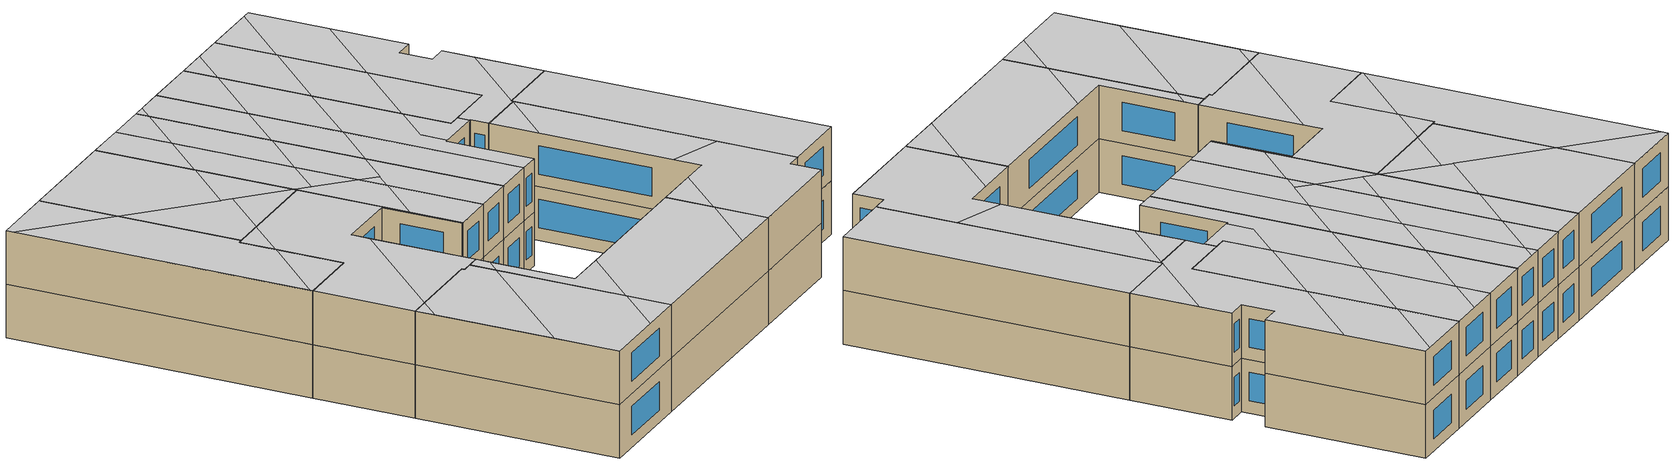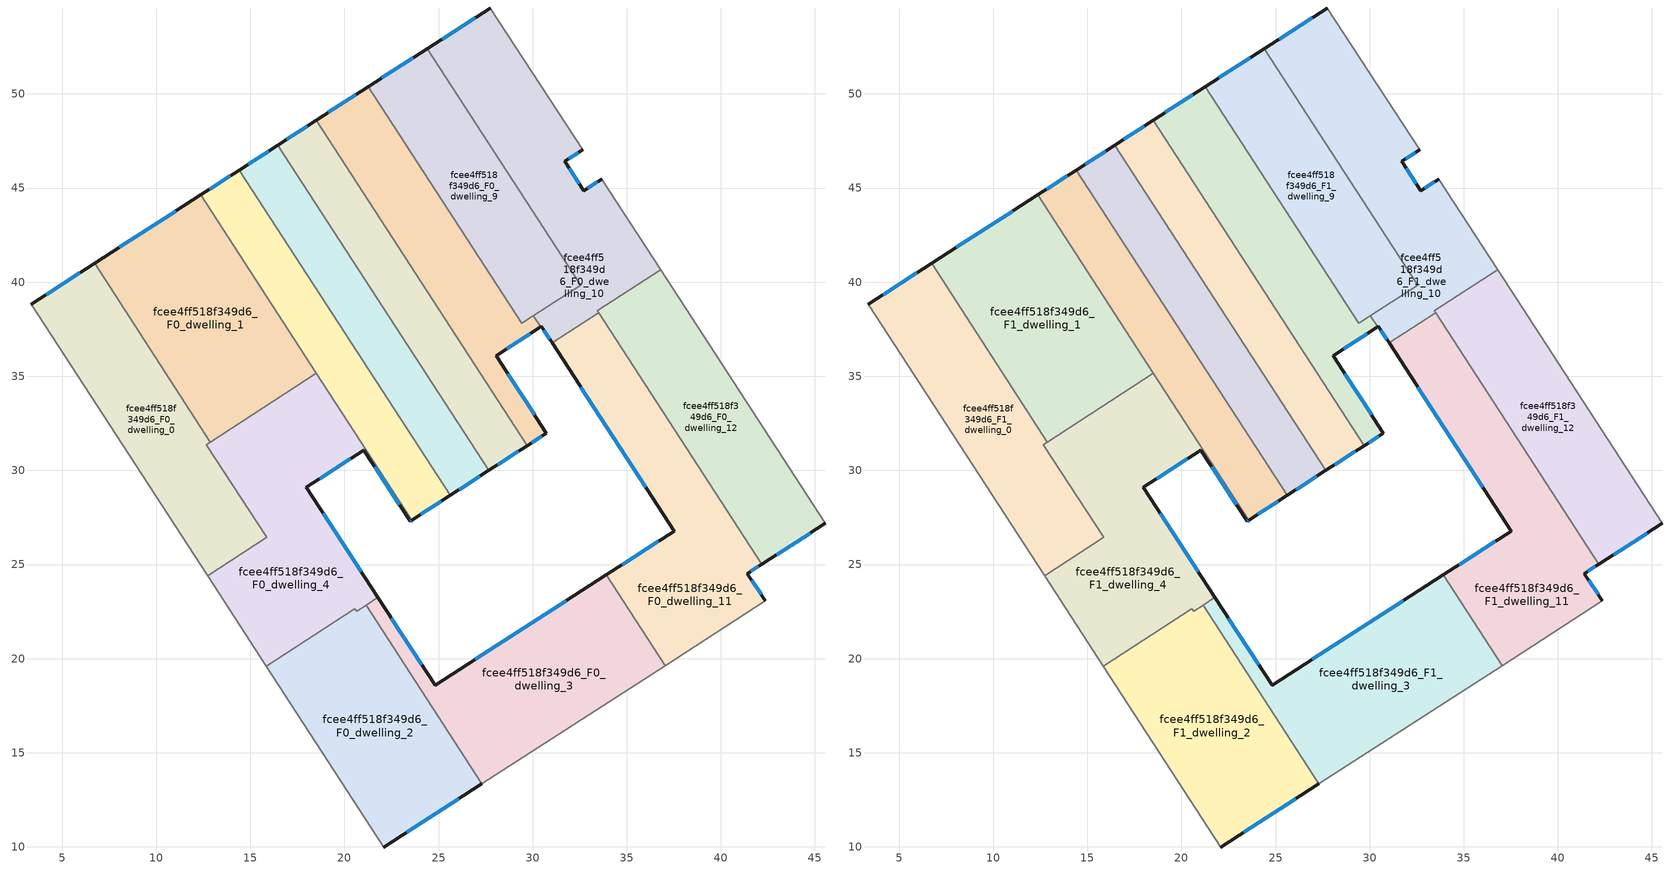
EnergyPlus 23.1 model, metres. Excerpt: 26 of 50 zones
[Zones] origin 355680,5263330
fcee4ff518f349d6_F0_dwelling_0
 floor ground (EU_floor_Construction): 6.73,41 12.88,31.51 12.67,31.38 15.87,26.45 12.74,24.42 3.37,38.83 z0
 wall outside (EU_wall_Construction): 6.73,41 3.37,38.83 z0:3
 wall to fcee4ff518f349d6_F0_dwelling_1 (EU_wall_Construction): 12.88,31.51 6.73,41 z0:3
 wall to fcee4ff518f349d6_F0_dwelling_4 (EU_wall_Construction): 12.74,24.42 15.87,26.45 12.67,31.38 12.88,31.51 z0:3
 wall adiabatic (EU_wall_Construction): 3.37,38.83 12.74,24.42 z0:3
 window (EU_Window_Construction): 5.94,40.49 4.16,39.34 z0.7:2.3
fcee4ff518f349d6_F0_dwelling_1
 floor ground (EU_floor_Construction): 12.36,44.63 18.51,35.16 12.88,31.51 6.73,41 z0
 wall outside (EU_wall_Construction): 12.36,44.63 6.73,41 z0:3
 wall to fcee4ff518f349d6_F0_dwelling_5 (EU_wall_Construction): 18.51,35.16 12.36,44.63 z0:3
 wall to fcee4ff518f349d6_F0_dwelling_4 (EU_wall_Construction): 12.88,31.51 18.51,35.16 z0:3
 window (EU_Window_Construction): 11.04,43.78 8.05,41.85 z0.7:2.3
fcee4ff518f349d6_F0_dwelling_10
 floor ground (EU_floor_Construction): 32.65,47.03 31.7,46.42 32.71,44.85 33.67,45.47 36.79,40.65 33.44,38.48 33.5,38.38 31.03,36.77 30.46,37.66 30.42,37.63 30.04,38.22 32.55,39.85 24.4,52.4 27.75,54.57 z0
 wall outside (EU_wall_Construction): 30.42,37.63 30.46,37.66 31.03,36.77 / 27.75,54.57 24.4,52.4 / 33.67,45.47 32.71,44.85 31.7,46.42 32.65,47.03 z0:3
 wall to fcee4ff518f349d6_F0_dwelling_9 (EU_wall_Construction): 24.4,52.4 32.55,39.85 30.04,38.22 z0:3
 wall adiabatic (EU_wall_Construction): 32.65,47.03 27.75,54.57 / 36.79,40.65 33.67,45.47 z0:3
 wall to fcee4ff518f349d6_F0_dwelling_12 (EU_wall_Construction): 33.5,38.38 33.44,38.48 36.79,40.65 z0:3
 wall to fcee4ff518f349d6_F0_dwelling_11 (EU_wall_Construction): 31.03,36.77 33.5,38.38 z0:3
 wall to fcee4ff518f349d6_F0_dwelling_8 (EU_wall_Construction): 30.04,38.22 30.42,37.63 z0:3
 window (EU_Window_Construction): 26.96,54.06 25.19,52.91 / 31.92,46.56 32.43,46.89 / 32.47,45.22 31.93,46.05 / 33.44,45.32 32.94,45 / 30.6,37.45 30.9,36.98 z0.7:2.3
fcee4ff518f349d6_F0_dwelling_11
 floor ground (EU_floor_Construction): 33.5,38.38 42.17,25.01 41.41,24.52 42.36,23.07 37.04,19.64 33.91,24.45 37.52,26.77 31.03,36.77 z0
 wall outside (EU_wall_Construction): 31.03,36.77 37.52,26.77 33.91,24.45 / 42.36,23.07 41.41,24.52 42.17,25.01 z0:3
 wall adiabatic (EU_wall_Construction): 37.04,19.64 42.36,23.07 z0:3
 wall to fcee4ff518f349d6_F0_dwelling_3 (EU_wall_Construction): 33.91,24.45 37.04,19.64 z0:3
 wall to fcee4ff518f349d6_F0_dwelling_12 (EU_wall_Construction): 42.17,25.01 33.5,38.38 z0:3
 window (EU_Window_Construction): 32.56,34.42 36,29.12 / 41.59,24.64 42,24.9 / 42.14,23.41 41.63,24.18 / 36.68,26.23 34.76,24.99 z0.7:2.3
fcee4ff518f349d6_F0_dwelling_12
 floor ground (EU_floor_Construction): 36.79,40.65 45.54,27.19 42.17,25.01 33.44,38.48 z0
 wall outside (EU_wall_Construction): 42.17,25.01 45.54,27.19 z0:3
 wall adiabatic (EU_wall_Construction): 45.54,27.19 36.79,40.65 z0:3
 window (EU_Window_Construction): 42.96,25.52 44.75,26.68 z0.7:2.3
fcee4ff518f349d6_F0_dwelling_2
 floor ground (EU_floor_Construction): 21.15,22.85 27.31,13.36 22.1,10 15.86,19.61 20.56,22.66 20.65,22.52 z0
 wall outside (EU_wall_Construction): 22.1,10 27.31,13.36 z0:3
 wall to fcee4ff518f349d6_F0_dwelling_4 (EU_wall_Construction): 21.15,22.85 20.65,22.52 20.56,22.66 15.86,19.61 z0:3
 wall to fcee4ff518f349d6_F0_dwelling_3 (EU_wall_Construction): 27.31,13.36 21.15,22.85 z0:3
 wall adiabatic (EU_wall_Construction): 15.86,19.61 22.1,10 z0:3
 window (EU_Window_Construction): 23.32,10.78 26.09,12.57 z0.7:2.3
fcee4ff518f349d6_F0_dwelling_3
 floor ground (EU_floor_Construction): 33.91,24.45 37.04,19.64 27.31,13.36 21.15,22.85 21.78,23.26 24.82,18.58 z0
 wall outside (EU_wall_Construction): 33.91,24.45 24.82,18.58 21.78,23.26 z0:3
 wall adiabatic (EU_wall_Construction): 27.31,13.36 37.04,19.64 z0:3
 wall to fcee4ff518f349d6_F0_dwelling_4 (EU_wall_Construction): 21.78,23.26 21.15,22.85 z0:3
 window (EU_Window_Construction): 24.1,19.68 22.49,22.16 / 31.78,23.07 26.95,19.96 z0.7:2.3
fcee4ff518f349d6_F0_dwelling_4
 floor ground (EU_floor_Construction): 21.03,31.08 17.98,29.1 21.78,23.26 20.65,22.52 20.56,22.66 15.86,19.61 12.74,24.42 15.87,26.45 12.67,31.38 18.51,35.16 23.58,27.35 23.49,27.3 z0
 wall outside (EU_wall_Construction): 21.78,23.26 17.98,29.1 21.03,31.08 23.49,27.3 23.58,27.35 z0:3
 wall adiabatic (EU_wall_Construction): 12.74,24.42 15.86,19.61 z0:3
 wall to fcee4ff518f349d6_F0_dwelling_5 (EU_wall_Construction): 23.58,27.35 18.51,35.16 z0:3
 window (EU_Window_Construction): 23.51,27.31 23.56,27.34 / 21.61,30.19 22.92,28.19 / 18.69,29.57 20.31,30.62 / 20.88,24.63 18.87,27.73 z0.7:2.3
fcee4ff518f349d6_F0_dwelling_5
 floor ground (EU_floor_Construction): 14.41,45.96 25.63,28.67 23.58,27.35 12.36,44.63 z0
 wall outside (EU_wall_Construction): 14.41,45.96 12.36,44.63 / 23.58,27.35 25.63,28.67 z0:3
 wall to fcee4ff518f349d6_F0_dwelling_6 (EU_wall_Construction): 25.63,28.67 14.41,45.96 z0:3
 window (EU_Window_Construction): 13.93,45.65 12.84,44.95 / 24.06,27.66 25.15,28.36 z0.7:2.3
fcee4ff518f349d6_F0_dwelling_6
 floor ground (EU_floor_Construction): 16.46,47.28 27.67,30 25.63,28.67 14.41,45.96 z0
 wall outside (EU_wall_Construction): 16.46,47.28 14.41,45.96 / 25.63,28.67 27.67,30 z0:3
 wall to fcee4ff518f349d6_F0_dwelling_7 (EU_wall_Construction): 27.67,30 16.46,47.28 z0:3
 window (EU_Window_Construction): 15.98,46.97 14.89,46.27 / 26.11,28.99 27.19,29.69 z0.7:2.3
fcee4ff518f349d6_F0_dwelling_7
 floor ground (EU_floor_Construction): 18.51,48.6 29.72,31.32 27.67,30 16.46,47.28 z0
 wall outside (EU_wall_Construction): 18.51,48.6 16.46,47.28 / 27.67,30 29.72,31.32 z0:3
 wall to fcee4ff518f349d6_F0_dwelling_8 (EU_wall_Construction): 29.72,31.32 18.51,48.6 z0:3
 window (EU_Window_Construction): 18.03,48.29 16.94,47.59 / 28.16,30.31 29.24,31.01 z0.7:2.3
fcee4ff518f349d6_F0_dwelling_8
 floor ground (EU_floor_Construction): 21.26,50.38 29.41,37.81 30.04,38.22 30.42,37.63 28.06,36.1 30.74,31.98 29.72,31.32 18.51,48.6 z0
 wall outside (EU_wall_Construction): 21.26,50.38 18.51,48.6 / 29.72,31.32 30.74,31.98 28.06,36.1 30.42,37.63 z0:3
 wall to fcee4ff518f349d6_F0_dwelling_9 (EU_wall_Construction): 30.04,38.22 29.41,37.81 21.26,50.38 z0:3
 window (EU_Window_Construction): 20.61,49.96 19.15,49.02 / 28.61,36.46 29.87,37.27 / 30.11,32.95 28.69,35.13 / 29.96,31.48 30.5,31.82 z0.7:2.3
fcee4ff518f349d6_F0_dwelling_9
 floor ground (EU_floor_Construction): 24.4,52.4 32.55,39.85 29.41,37.81 21.26,50.38 z0
 wall outside (EU_wall_Construction): 24.4,52.4 21.26,50.38 z0:3
 window (EU_Window_Construction): 23.66,51.93 21.99,50.85 z0.7:2.3
fcee4ff518f349d6_F1_dwelling_0
 floor to fcee4ff518f349d6_F0_dwelling_0 (EU_floor_Construction): 6.73,41 12.88,31.51 12.67,31.38 15.87,26.45 12.74,24.42 3.37,38.83 z3
 wall outside (EU_wall_Construction): 6.73,41 3.37,38.83 z3:6
 wall to fcee4ff518f349d6_F1_dwelling_1 (EU_wall_Construction): 12.88,31.51 6.73,41 z3:6
 wall to fcee4ff518f349d6_F1_dwelling_4 (EU_wall_Construction): 12.74,24.42 15.87,26.45 12.67,31.38 12.88,31.51 z3:6
 wall adiabatic (EU_wall_Construction): 3.37,38.83 12.74,24.42 z3:6
 window (EU_Window_Construction): 5.94,40.49 4.16,39.34 z3.7:5.3
 ceiling to fcee4ff518f349d6_F2_dwelling_0 (EU_floor_Construction): 12.66,24.53 13.79,29.66 12.67,31.38 12.88,31.51 9.12,37.31 3.58,38.52 z6
 ceiling to fcee4ff518f349d6_F2_dwelling_1 (EU_floor_Construction): 15.87,26.45 13.79,29.66 12.66,24.53 12.74,24.42 z6
 ceiling adiabatic (EU_roof_Construction): 9.12,37.31 6.73,41 3.37,38.83 3.58,38.52 z6
fcee4ff518f349d6_F1_dwelling_1
 floor to fcee4ff518f349d6_F0_dwelling_1 (EU_floor_Construction): 12.36,44.63 18.51,35.16 12.88,31.51 6.73,41 z3
 wall outside (EU_wall_Construction): 12.36,44.63 6.73,41 z3:6
 wall to fcee4ff518f349d6_F1_dwelling_5 (EU_wall_Construction): 18.51,35.16 12.36,44.63 z3:6
 wall to fcee4ff518f349d6_F1_dwelling_4 (EU_wall_Construction): 12.88,31.51 18.51,35.16 z3:6
 window (EU_Window_Construction): 11.04,43.78 8.05,41.85 z3.7:5.3
 ceiling adiabatic (EU_roof_Construction): 14.56,36.12 15.4,39.96 12.36,44.63 6.73,41 9.12,37.31 z6
 ceiling to fcee4ff518f349d6_F2_dwelling_0 (EU_floor_Construction): 14.4,32.5 15.17,35.99 9.12,37.31 12.88,31.51 z6
 ceiling to fcee4ff518f349d6_F2_dwelling_1 (EU_floor_Construction): 18.51,35.16 18.43,35.28 15.17,35.99 14.4,32.5 z6
 ceiling to fcee4ff518f349d6_F2_dwelling_7 (EU_floor_Construction): 18.43,35.28 15.4,39.96 14.56,36.12 z6
fcee4ff518f349d6_F1_dwelling_10
 floor to fcee4ff518f349d6_F0_dwelling_10 (EU_floor_Construction): 32.65,47.03 31.7,46.42 32.71,44.85 33.67,45.47 36.79,40.65 33.44,38.48 33.5,38.38 31.03,36.77 30.46,37.66 30.42,37.63 30.04,38.22 32.55,39.85 24.4,52.4 27.75,54.57 z3
 wall outside (EU_wall_Construction): 30.42,37.63 30.46,37.66 31.03,36.77 / 27.75,54.57 24.4,52.4 / 33.67,45.47 32.71,44.85 31.7,46.42 32.65,47.03 z3:6
 wall to fcee4ff518f349d6_F1_dwelling_9 (EU_wall_Construction): 24.4,52.4 32.55,39.85 30.04,38.22 z3:6
 wall adiabatic (EU_wall_Construction): 32.65,47.03 27.75,54.57 / 36.79,40.65 33.67,45.47 z3:6
 wall to fcee4ff518f349d6_F1_dwelling_12 (EU_wall_Construction): 33.5,38.38 33.44,38.48 36.79,40.65 z3:6
 wall to fcee4ff518f349d6_F1_dwelling_11 (EU_wall_Construction): 31.03,36.77 33.5,38.38 z3:6
 wall to fcee4ff518f349d6_F1_dwelling_8 (EU_wall_Construction): 30.04,38.22 30.42,37.63 z3:6
 window (EU_Window_Construction): 26.96,54.06 25.19,52.91 / 31.92,46.56 32.43,46.89 / 32.47,45.22 31.93,46.05 / 33.44,45.32 32.94,45 / 30.6,37.45 30.9,36.98 z3.7:5.3
 ceiling to fcee4ff518f349d6_F2_dwelling_10 (EU_floor_Construction): 33.43,38.33 33.45,38.45 33.44,38.48 33.46,38.49 34.66,43.95 33.67,45.47 32.71,44.85 31.7,46.42 32.65,47.03 30.24,50.74 29.04,45.25 32.55,39.85 30.04,38.22 30.42,37.63 30.46,37.66 31.04,36.77 z6
 ceiling to fcee4ff518f349d6_F2_dwelling_11 (EU_floor_Construction): 36.79,40.65 34.66,43.95 33.46,38.49 z6
 ceiling to fcee4ff518f349d6_F2_dwelling_9 (EU_floor_Construction): 29.04,45.25 30.24,50.74 27.75,54.57 27.34,54.3 26.29,49.49 z6
 ceiling to fcee4ff518f349d6_F2_dwelling_8 (EU_floor_Construction): 26.29,49.49 27.34,54.3 24.4,52.4 z6
fcee4ff518f349d6_F1_dwelling_11
 floor to fcee4ff518f349d6_F0_dwelling_11 (EU_floor_Construction): 33.5,38.38 42.17,25.01 41.41,24.52 42.36,23.07 37.04,19.64 33.91,24.45 37.52,26.77 31.03,36.77 z3
 wall outside (EU_wall_Construction): 31.03,36.77 37.52,26.77 33.91,24.45 / 42.36,23.07 41.41,24.52 42.17,25.01 z3:6
 wall adiabatic (EU_wall_Construction): 37.04,19.64 42.36,23.07 z3:6
 wall to fcee4ff518f349d6_F1_dwelling_3 (EU_wall_Construction): 33.91,24.45 37.04,19.64 z3:6
 wall to fcee4ff518f349d6_F1_dwelling_12 (EU_wall_Construction): 42.17,25.01 33.5,38.38 z3:6
 window (EU_Window_Construction): 32.56,34.42 36,29.12 / 41.59,24.64 42,24.9 / 42.14,23.41 41.63,24.18 / 36.68,26.23 34.76,24.99 z3.7:5.3
 ceiling to fcee4ff518f349d6_F2_dwelling_5 (EU_floor_Construction): 42.36,23.07 41.41,24.52 42.17,25.01 39.73,28.79 36.66,28.1 37.52,26.77 36.19,25.91 35.38,22.2 37.04,19.64 z6
 ceiling to fcee4ff518f349d6_F2_dwelling_10 (EU_floor_Construction): 32.57,34.4 33.43,38.33 31.04,36.77 z6
 ceiling to fcee4ff518f349d6_F2_dwelling_4 (EU_floor_Construction): 35.38,22.2 36.19,25.91 33.92,24.45 z6
 ceiling to fcee4ff518f349d6_F2_dwelling_11 (EU_floor_Construction): 39.73,28.79 33.5,38.37 33.43,38.33 32.57,34.4 36.66,28.1 z6
fcee4ff518f349d6_F1_dwelling_12
 floor to fcee4ff518f349d6_F0_dwelling_12 (EU_floor_Construction): 36.79,40.65 45.54,27.19 42.17,25.01 33.44,38.48 z3
 wall outside (EU_wall_Construction): 42.17,25.01 45.54,27.19 z3:6
 wall adiabatic (EU_wall_Construction): 45.54,27.19 36.79,40.65 z3:6
 window (EU_Window_Construction): 42.96,25.52 44.75,26.68 z3.7:5.3
 ceiling adiabatic (EU_roof_Construction): 45.54,27.19 36.79,40.65 33.44,38.48 42.17,25.01 z6
fcee4ff518f349d6_F1_dwelling_2
 floor to fcee4ff518f349d6_F0_dwelling_2 (EU_floor_Construction): 21.15,22.85 27.31,13.36 22.1,10 15.86,19.61 20.56,22.66 20.65,22.52 z3
 wall outside (EU_wall_Construction): 22.1,10 27.31,13.36 z3:6
 wall to fcee4ff518f349d6_F1_dwelling_4 (EU_wall_Construction): 21.15,22.85 20.65,22.52 20.56,22.66 15.86,19.61 z3:6
 wall to fcee4ff518f349d6_F1_dwelling_3 (EU_wall_Construction): 27.31,13.36 21.15,22.85 z3:6
 wall adiabatic (EU_wall_Construction): 15.86,19.61 22.1,10 z3:6
 window (EU_Window_Construction): 23.32,10.78 26.09,12.57 z3.7:5.3
 ceiling to fcee4ff518f349d6_F2_dwelling_3 (EU_floor_Construction): 25.16,11.97 25.93,15.48 21.97,21.58 20.11,13.06 22.1,10 z6
 ceiling to fcee4ff518f349d6_F2_dwelling_1 (EU_floor_Construction): 16.45,18.69 16.78,20.21 15.86,19.61 z6
 ceiling to fcee4ff518f349d6_F2_dwelling_4 (EU_floor_Construction): 27.31,13.36 25.93,15.48 25.16,11.97 z6
 ceiling to fcee4ff518f349d6_F2_dwelling_2 (EU_floor_Construction): 20.11,13.06 21.97,21.58 21.15,22.85 20.65,22.52 20.56,22.66 16.78,20.21 16.45,18.69 z6
fcee4ff518f349d6_F1_dwelling_3
 floor to fcee4ff518f349d6_F0_dwelling_3 (EU_floor_Construction): 33.91,24.45 37.04,19.64 27.31,13.36 21.15,22.85 21.78,23.26 24.82,18.58 z3
 wall outside (EU_wall_Construction): 33.91,24.45 24.82,18.58 21.78,23.26 z3:6
 wall adiabatic (EU_wall_Construction): 27.31,13.36 37.04,19.64 z3:6
 wall to fcee4ff518f349d6_F1_dwelling_4 (EU_wall_Construction): 21.78,23.26 21.15,22.85 z3:6
 window (EU_Window_Construction): 24.1,19.68 22.49,22.16 / 31.78,23.07 26.95,19.96 z3.7:5.3
 ceiling to fcee4ff518f349d6_F2_dwelling_2 (EU_floor_Construction): 21.97,21.58 22.2,22.61 21.77,23.26 21.15,22.85 z6
 ceiling to fcee4ff518f349d6_F2_dwelling_4 (EU_floor_Construction): 34.45,17.97 35.38,22.2 33.92,24.45 26.9,19.92 25.93,15.48 27.31,13.36 z6
 ceiling to fcee4ff518f349d6_F2_dwelling_5 (EU_floor_Construction): 37.04,19.64 35.38,22.2 34.45,17.97 z6
 ceiling to fcee4ff518f349d6_F2_dwelling_3 (EU_floor_Construction): 25.93,15.48 26.9,19.92 24.82,18.58 22.2,22.61 21.97,21.58 z6
fcee4ff518f349d6_F1_dwelling_4
 floor to fcee4ff518f349d6_F0_dwelling_4 (EU_floor_Construction): 21.03,31.08 17.98,29.1 21.78,23.26 20.65,22.52 20.56,22.66 15.86,19.61 12.74,24.42 15.87,26.45 12.67,31.38 18.51,35.16 23.58,27.35 23.49,27.3 z3
 wall outside (EU_wall_Construction): 21.78,23.26 17.98,29.1 21.03,31.08 23.49,27.3 23.58,27.35 z3:6
 wall adiabatic (EU_wall_Construction): 12.74,24.42 15.86,19.61 z3:6
 wall to fcee4ff518f349d6_F1_dwelling_5 (EU_wall_Construction): 23.58,27.35 18.51,35.16 z3:6
 window (EU_Window_Construction): 23.51,27.31 23.56,27.34 / 21.61,30.19 22.92,28.19 / 18.69,29.57 20.31,30.62 / 20.88,24.63 18.87,27.73 z3.7:5.3
 ceiling to fcee4ff518f349d6_F2_dwelling_1 (EU_floor_Construction): 16.78,20.21 18.54,28.24 17.98,29.1 21.03,31.08 21.93,29.71 21.96,29.85 18.51,35.16 14.4,32.5 13.79,29.66 15.87,26.45 12.74,24.42 15.86,19.61 z6
 ceiling to fcee4ff518f349d6_F2_dwelling_2 (EU_floor_Construction): 20.65,22.52 21.77,23.26 18.54,28.24 16.78,20.21 20.56,22.66 z6
 ceiling to fcee4ff518f349d6_F2_dwelling_0 (EU_floor_Construction): 13.79,29.66 14.4,32.5 12.67,31.38 z6
 ceiling to fcee4ff518f349d6_F2_dwelling_9 (EU_floor_Construction): 23.58,27.35 21.96,29.85 21.93,29.71 23.49,27.3 z6
fcee4ff518f349d6_F1_dwelling_5
 floor to fcee4ff518f349d6_F0_dwelling_5 (EU_floor_Construction): 14.41,45.96 25.63,28.67 23.58,27.35 12.36,44.63 z3
 wall outside (EU_wall_Construction): 14.41,45.96 12.36,44.63 / 23.58,27.35 25.63,28.67 z3:6
 wall to fcee4ff518f349d6_F1_dwelling_6 (EU_wall_Construction): 25.63,28.67 14.41,45.96 z3:6
 window (EU_Window_Construction): 13.93,45.65 12.84,44.95 / 24.06,27.66 25.15,28.36 z3.7:5.3
 ceiling to fcee4ff518f349d6_F2_dwelling_7 (EU_floor_Construction): 19.32,35.08 19.86,37.56 16.13,43.31 15.4,39.96 18.43,35.28 z6
 ceiling to fcee4ff518f349d6_F2_dwelling_1 (EU_floor_Construction): 21.96,29.85 22.69,33.2 21.82,34.54 18.43,35.28 z6
 ceiling to fcee4ff518f349d6_F2_dwelling_6 (EU_floor_Construction): 15.4,39.96 16.13,43.31 14.41,45.96 12.36,44.63 z6
 ceiling to fcee4ff518f349d6_F2_dwelling_8 (EU_floor_Construction): 21.82,34.54 19.86,37.56 19.32,35.08 z6
 ceiling to fcee4ff518f349d6_F2_dwelling_9 (EU_floor_Construction): 25.63,28.68 22.69,33.2 21.96,29.85 23.58,27.35 z6
fcee4ff518f349d6_F1_dwelling_6
 floor to fcee4ff518f349d6_F0_dwelling_6 (EU_floor_Construction): 16.46,47.28 27.67,30 25.63,28.67 14.41,45.96 z3
 wall outside (EU_wall_Construction): 16.46,47.28 14.41,45.96 / 25.63,28.67 27.67,30 z3:6
 wall to fcee4ff518f349d6_F1_dwelling_7 (EU_wall_Construction): 27.67,30 16.46,47.28 z3:6
 window (EU_Window_Construction): 15.98,46.97 14.89,46.27 / 26.11,28.99 27.19,29.69 z3.7:5.3
 ceiling to fcee4ff518f349d6_F2_dwelling_9 (EU_floor_Construction): 27.67,30 23.46,36.5 22.97,34.29 22.93,34.3 22.69,33.2 25.63,28.68 z6
 ceiling to fcee4ff518f349d6_F2_dwelling_7 (EU_floor_Construction): 19.86,37.56 20.59,40.91 16.86,46.66 16.13,43.31 z6
 ceiling to fcee4ff518f349d6_F2_dwelling_1 (EU_floor_Construction): 22.69,33.2 22.93,34.3 21.82,34.54 z6
 ceiling to fcee4ff518f349d6_F2_dwelling_6 (EU_floor_Construction): 16.13,43.31 16.86,46.66 16.46,47.28 14.41,45.96 z6
 ceiling to fcee4ff518f349d6_F2_dwelling_8 (EU_floor_Construction): 22.97,34.29 23.46,36.5 20.59,40.91 19.86,37.56 21.82,34.54 22.93,34.3 z6
fcee4ff518f349d6_F1_dwelling_7
 floor to fcee4ff518f349d6_F0_dwelling_7 (EU_floor_Construction): 18.51,48.6 29.72,31.32 27.67,30 16.46,47.28 z3
 wall outside (EU_wall_Construction): 18.51,48.6 16.46,47.28 / 27.67,30 29.72,31.32 z3:6
 wall to fcee4ff518f349d6_F1_dwelling_8 (EU_wall_Construction): 29.72,31.32 18.51,48.6 z3:6
 window (EU_Window_Construction): 18.03,48.29 16.94,47.59 / 28.16,30.31 29.24,31.01 z3.7:5.3
 ceiling to fcee4ff518f349d6_F2_dwelling_8 (EU_floor_Construction): 23.46,36.5 24.19,39.85 21.32,44.26 20.59,40.91 z6
 ceiling to fcee4ff518f349d6_F2_dwelling_7 (EU_floor_Construction): 20.59,40.91 21.32,44.26 18.51,48.6 17.08,47.68 16.86,46.66 z6
 ceiling to fcee4ff518f349d6_F2_dwelling_9 (EU_floor_Construction): 29.72,31.32 24.19,39.85 23.46,36.5 27.67,30 z6
 ceiling to fcee4ff518f349d6_F2_dwelling_6 (EU_floor_Construction): 16.86,46.66 17.08,47.68 16.46,47.28 z6
fcee4ff518f349d6_F1_dwelling_8
 floor to fcee4ff518f349d6_F0_dwelling_8 (EU_floor_Construction): 21.26,50.38 29.41,37.81 30.04,38.22 30.42,37.63 28.06,36.1 30.74,31.98 29.72,31.32 18.51,48.6 z3
 wall outside (EU_wall_Construction): 21.26,50.38 18.51,48.6 / 29.72,31.32 30.74,31.98 28.06,36.1 30.42,37.63 z3:6
 wall to fcee4ff518f349d6_F1_dwelling_9 (EU_wall_Construction): 30.04,38.22 29.41,37.81 21.26,50.38 z3:6
 window (EU_Window_Construction): 20.61,49.96 19.15,49.02 / 28.61,36.46 29.87,37.27 / 30.11,32.95 28.69,35.13 / 29.96,31.48 30.5,31.82 z3.7:5.3
 ceiling to fcee4ff518f349d6_F2_dwelling_9 (EU_floor_Construction): 30.74,31.98 28.06,36.1 28.18,36.18 28.1,36.31 27.35,37.48 27.92,40.11 25.17,44.35 24.19,39.85 29.72,31.32 z6
 ceiling to fcee4ff518f349d6_F2_dwelling_8 (EU_floor_Construction): 24.19,39.85 25.17,44.35 22.31,48.76 21.32,44.26 z6
 ceiling to fcee4ff518f349d6_F2_dwelling_10 (EU_floor_Construction): 30.42,37.63 30.04,38.22 29.41,37.81 27.92,40.11 27.35,37.48 27.46,37.31 28.1,36.31 28.18,36.18 z6
 ceiling to fcee4ff518f349d6_F2_dwelling_7 (EU_floor_Construction): 21.32,44.26 22.31,48.76 21.26,50.38 18.51,48.6 z6
fcee4ff518f349d6_F1_dwelling_9
 floor to fcee4ff518f349d6_F0_dwelling_9 (EU_floor_Construction): 24.4,52.4 32.55,39.85 29.41,37.81 21.26,50.38 z3
 wall outside (EU_wall_Construction): 24.4,52.4 21.26,50.38 z3:6
 window (EU_Window_Construction): 23.66,51.93 21.99,50.85 z3.7:5.3
 ceiling to fcee4ff518f349d6_F2_dwelling_8 (EU_floor_Construction): 25.17,44.35 26.29,49.49 24.4,52.4 22.89,51.43 22.31,48.76 z6
 ceiling to fcee4ff518f349d6_F2_dwelling_10 (EU_floor_Construction): 32.55,39.85 29.04,45.25 27.92,40.11 29.41,37.81 z6
 ceiling to fcee4ff518f349d6_F2_dwelling_7 (EU_floor_Construction): 22.31,48.76 22.89,51.43 21.26,50.38 z6
 ceiling to fcee4ff518f349d6_F2_dwelling_9 (EU_floor_Construction): 27.92,40.11 29.04,45.25 26.29,49.49 25.17,44.35 z6
[Building]
EU S2 Campaign: North Axis=0; Terrain=City; Solar Distribution=FullExterior
[Site:Location]
Budapest.Ferenc.Liszt.Intl.AP: Latitude=47.437; Longitude=19.256; Time Zone=1; Elevation=185
[SizingPeriod:WeatherFileDays]
AnnualSizingPeriod: Begin Month=1; Begin Day of Month=1; End Month=12; End Day of Month=31; Day of Week for Start Day=Monday; Use Weather File Daylight Saving Period=No; Use Weather File Rain and Snow Indicators=No
[MATERIAL]
EU_InternalMass_Material: Roughness=MediumRough; Thickness=0.1; Conductivity=1; Density=1800; Specific Heat=900; Thermal Absorptance=0.9; Solar Absorptance=0.7; Visible Absorptance=0.7
[MATERIAL:NOMASS] Roughness=MediumRough; Thermal Absorptance=0.9; Solar Absorptance=0.7; Visible Absorptance=0.7
Name | Thermal Resistance
EU_wall_NoMass | 0.832559
EU_roof_NoMass | 1.39638
EU_floor_NoMass | 0.872794
[WINDOWMATERIAL:SIMPLEGLAZINGSYSTEM]
EU_Window_SimpleGlazing: UFactor=2.79869; Solar Heat Gain Coefficient=0.75; Visible Transmittance=0.75
[CONSTRUCTION]
EU_wall_Construction: EU_wall_NoMass
EU_roof_Construction: EU_roof_NoMass
EU_floor_Construction: EU_floor_NoMass
EU_Window_Construction: EU_Window_SimpleGlazing
EU_InternalMass_Construction: EU_InternalMass_Material
[ZONE] Type=1; Multiplier=1; Ceiling Height=autocalculate; Floor Area=autocalculate; Part of Total Floor Area=Yes
Name | Volume
fcee4ff518f349d6_F0_dwelling_0; fcee4ff518f349d6_F1_dwelling_0 | 201.193
fcee4ff518f349d6_F0_dwelling_1; fcee4ff518f349d6_F1_dwelling_1 | 227.361
fcee4ff518f349d6_F0_dwelling_10; fcee4ff518f349d6_F1_dwelling_10 | 208.289
fcee4ff518f349d6_F0_dwelling_11; fcee4ff518f349d6_F1_dwelling_11 | 225.076
fcee4ff518f349d6_F0_dwelling_12; fcee4ff518f349d6_F1_dwelling_12 | 192.692
fcee4ff518f349d6_F0_dwelling_2; fcee4ff518f349d6_F1_dwelling_2 | 213.056
fcee4ff518f349d6_F0_dwelling_3; fcee4ff518f349d6_F1_dwelling_3 | 211.794
fcee4ff518f349d6_F0_dwelling_4; fcee4ff518f349d6_F1_dwelling_4 | 232.021
fcee4ff518f349d6_F0_dwelling_5; fcee4ff518f349d6_F1_dwelling_5 | 150.711
fcee4ff518f349d6_F0_dwelling_6; fcee4ff518f349d6_F1_dwelling_6 | 150.709
fcee4ff518f349d6_F0_dwelling_7; fcee4ff518f349d6_F1_dwelling_7 | 150.705
fcee4ff518f349d6_F0_dwelling_8; fcee4ff518f349d6_F1_dwelling_8 | 173.365
fcee4ff518f349d6_F0_dwelling_9; fcee4ff518f349d6_F1_dwelling_9 | 167.933
[INTERNALMASS] Construction=EU_InternalMass_Construction
Name | Zone or ZoneList | Surface Area
fcee4ff518f349d6_F0_dwelling_0_EU_InternalMass | fcee4ff518f349d6_F0_dwelling_0 | 67.0593
fcee4ff518f349d6_F0_dwelling_1_EU_InternalMass | fcee4ff518f349d6_F0_dwelling_1 | 75.7899
fcee4ff518f349d6_F0_dwelling_2_EU_InternalMass | fcee4ff518f349d6_F0_dwelling_2 | 71.0177
fcee4ff518f349d6_F0_dwelling_3_EU_InternalMass | fcee4ff518f349d6_F0_dwelling_3 | 70.5989
fcee4ff518f349d6_F0_dwelling_4_EU_InternalMass | fcee4ff518f349d6_F0_dwelling_4 | 77.3399
fcee4ff518f349d6_F0_dwelling_5_EU_InternalMass | fcee4ff518f349d6_F0_dwelling_5 | 50.237
fcee4ff518f349d6_F0_dwelling_6_EU_InternalMass | fcee4ff518f349d6_F0_dwelling_6 | 50.2363
fcee4ff518f349d6_F0_dwelling_7_EU_InternalMass | fcee4ff518f349d6_F0_dwelling_7 | 50.2348
fcee4ff518f349d6_F0_dwelling_8_EU_InternalMass | fcee4ff518f349d6_F0_dwelling_8 | 57.7834
fcee4ff518f349d6_F0_dwelling_9_EU_InternalMass | fcee4ff518f349d6_F0_dwelling_9 | 55.9819
fcee4ff518f349d6_F0_dwelling_10_EU_InternalMass | fcee4ff518f349d6_F0_dwelling_10 | 69.4302
fcee4ff518f349d6_F0_dwelling_11_EU_InternalMass | fcee4ff518f349d6_F0_dwelling_11 | 75.0262
fcee4ff518f349d6_F0_dwelling_12_EU_InternalMass | fcee4ff518f349d6_F0_dwelling_12 | 64.231
fcee4ff518f349d6_F1_dwelling_0_EU_InternalMass | fcee4ff518f349d6_F1_dwelling_0 | 67.0593
fcee4ff518f349d6_F1_dwelling_1_EU_InternalMass | fcee4ff518f349d6_F1_dwelling_1 | 75.7899
fcee4ff518f349d6_F1_dwelling_2_EU_InternalMass | fcee4ff518f349d6_F1_dwelling_2 | 71.0177
fcee4ff518f349d6_F1_dwelling_3_EU_InternalMass | fcee4ff518f349d6_F1_dwelling_3 | 70.5989
fcee4ff518f349d6_F1_dwelling_4_EU_InternalMass | fcee4ff518f349d6_F1_dwelling_4 | 77.3399
fcee4ff518f349d6_F1_dwelling_5_EU_InternalMass | fcee4ff518f349d6_F1_dwelling_5 | 50.237
fcee4ff518f349d6_F1_dwelling_6_EU_InternalMass | fcee4ff518f349d6_F1_dwelling_6 | 50.2363
fcee4ff518f349d6_F1_dwelling_7_EU_InternalMass | fcee4ff518f349d6_F1_dwelling_7 | 50.2348
fcee4ff518f349d6_F1_dwelling_8_EU_InternalMass | fcee4ff518f349d6_F1_dwelling_8 | 57.7834
fcee4ff518f349d6_F1_dwelling_9_EU_InternalMass | fcee4ff518f349d6_F1_dwelling_9 | 55.9819
fcee4ff518f349d6_F1_dwelling_10_EU_InternalMass | fcee4ff518f349d6_F1_dwelling_10 | 69.4302
fcee4ff518f349d6_F1_dwelling_11_EU_InternalMass | fcee4ff518f349d6_F1_dwelling_11 | 75.0262
fcee4ff518f349d6_F1_dwelling_12_EU_InternalMass | fcee4ff518f349d6_F1_dwelling_12 | 64.231
[OTHEREQUIPMENT] Fuel Type=Electricity; Design Level Calculation Method=Watts/Area; Power per Zone Floor Area=1; Fraction Latent=0; Fraction Radiant=0; Fraction Lost=0; Carbon Dioxide Generation Rate=0; EndUse Subcategory=EU_Step8_InternalGains
Name | Zone or ZoneList or Space or SpaceList | Schedule
EU_Step8_InternalGain_fcee4ff518f349d6_F0_dwelling_0_f000 | fcee4ff518f349d6_F0_dwelling_0 | EU_Step8_GainSchedule_fcee4ff518f349d6_F0_dwelling_0_f000
EU_Step8_InternalGain_fcee4ff518f349d6_F0_dwelling_1_f000 | fcee4ff518f349d6_F0_dwelling_1 | EU_Step8_GainSchedule_fcee4ff518f349d6_F0_dwelling_1_f000
EU_Step8_InternalGain_fcee4ff518f349d6_F0_dwelling_2_f000 | fcee4ff518f349d6_F0_dwelling_2 | EU_Step8_GainSchedule_fcee4ff518f349d6_F0_dwelling_2_f000
EU_Step8_InternalGain_fcee4ff518f349d6_F0_dwelling_3_f000 | fcee4ff518f349d6_F0_dwelling_3 | EU_Step8_GainSchedule_fcee4ff518f349d6_F0_dwelling_3_f000
EU_Step8_InternalGain_fcee4ff518f349d6_F0_dwelling_4_f000 | fcee4ff518f349d6_F0_dwelling_4 | EU_Step8_GainSchedule_fcee4ff518f349d6_F0_dwelling_4_f000
EU_Step8_InternalGain_fcee4ff518f349d6_F0_dwelling_5_f000 | fcee4ff518f349d6_F0_dwelling_5 | EU_Step8_GainSchedule_fcee4ff518f349d6_F0_dwelling_5_f000
EU_Step8_InternalGain_fcee4ff518f349d6_F0_dwelling_6_f000 | fcee4ff518f349d6_F0_dwelling_6 | EU_Step8_GainSchedule_fcee4ff518f349d6_F0_dwelling_6_f000
EU_Step8_InternalGain_fcee4ff518f349d6_F0_dwelling_7_f000 | fcee4ff518f349d6_F0_dwelling_7 | EU_Step8_GainSchedule_fcee4ff518f349d6_F0_dwelling_7_f000
EU_Step8_InternalGain_fcee4ff518f349d6_F0_dwelling_8_f000 | fcee4ff518f349d6_F0_dwelling_8 | EU_Step8_GainSchedule_fcee4ff518f349d6_F0_dwelling_8_f000
EU_Step8_InternalGain_fcee4ff518f349d6_F0_dwelling_9_f000 | fcee4ff518f349d6_F0_dwelling_9 | EU_Step8_GainSchedule_fcee4ff518f349d6_F0_dwelling_9_f000
EU_Step8_InternalGain_fcee4ff518f349d6_F0_dwelling_10_f000 | fcee4ff518f349d6_F0_dwelling_10 | EU_Step8_GainSchedule_fcee4ff518f349d6_F0_dwelling_10_f000
EU_Step8_InternalGain_fcee4ff518f349d6_F0_dwelling_11_f000 | fcee4ff518f349d6_F0_dwelling_11 | EU_Step8_GainSchedule_fcee4ff518f349d6_F0_dwelling_11_f000
EU_Step8_InternalGain_fcee4ff518f349d6_F0_dwelling_12_f000 | fcee4ff518f349d6_F0_dwelling_12 | EU_Step8_GainSchedule_fcee4ff518f349d6_F0_dwelling_12_f000
EU_Step8_InternalGain_fcee4ff518f349d6_F1_dwelling_0_f000 | fcee4ff518f349d6_F1_dwelling_0 | EU_Step8_GainSchedule_fcee4ff518f349d6_F1_dwelling_0_f000
EU_Step8_InternalGain_fcee4ff518f349d6_F1_dwelling_1_f000 | fcee4ff518f349d6_F1_dwelling_1 | EU_Step8_GainSchedule_fcee4ff518f349d6_F1_dwelling_1_f000
EU_Step8_InternalGain_fcee4ff518f349d6_F1_dwelling_2_f000 | fcee4ff518f349d6_F1_dwelling_2 | EU_Step8_GainSchedule_fcee4ff518f349d6_F1_dwelling_2_f000
EU_Step8_InternalGain_fcee4ff518f349d6_F1_dwelling_3_f000 | fcee4ff518f349d6_F1_dwelling_3 | EU_Step8_GainSchedule_fcee4ff518f349d6_F1_dwelling_3_f000
EU_Step8_InternalGain_fcee4ff518f349d6_F1_dwelling_4_f000 | fcee4ff518f349d6_F1_dwelling_4 | EU_Step8_GainSchedule_fcee4ff518f349d6_F1_dwelling_4_f000
EU_Step8_InternalGain_fcee4ff518f349d6_F1_dwelling_5_f000 | fcee4ff518f349d6_F1_dwelling_5 | EU_Step8_GainSchedule_fcee4ff518f349d6_F1_dwelling_5_f000
EU_Step8_InternalGain_fcee4ff518f349d6_F1_dwelling_6_f000 | fcee4ff518f349d6_F1_dwelling_6 | EU_Step8_GainSchedule_fcee4ff518f349d6_F1_dwelling_6_f000
EU_Step8_InternalGain_fcee4ff518f349d6_F1_dwelling_7_f000 | fcee4ff518f349d6_F1_dwelling_7 | EU_Step8_GainSchedule_fcee4ff518f349d6_F1_dwelling_7_f000
EU_Step8_InternalGain_fcee4ff518f349d6_F1_dwelling_8_f000 | fcee4ff518f349d6_F1_dwelling_8 | EU_Step8_GainSchedule_fcee4ff518f349d6_F1_dwelling_8_f000
EU_Step8_InternalGain_fcee4ff518f349d6_F1_dwelling_9_f000 | fcee4ff518f349d6_F1_dwelling_9 | EU_Step8_GainSchedule_fcee4ff518f349d6_F1_dwelling_9_f000
EU_Step8_InternalGain_fcee4ff518f349d6_F1_dwelling_10_f000 | fcee4ff518f349d6_F1_dwelling_10 | EU_Step8_GainSchedule_fcee4ff518f349d6_F1_dwelling_10_f000
EU_Step8_InternalGain_fcee4ff518f349d6_F1_dwelling_11_f000 | fcee4ff518f349d6_F1_dwelling_11 | EU_Step8_GainSchedule_fcee4ff518f349d6_F1_dwelling_11_f000
EU_Step8_InternalGain_fcee4ff518f349d6_F1_dwelling_12_f000 | fcee4ff518f349d6_F1_dwelling_12 | EU_Step8_GainSchedule_fcee4ff518f349d6_F1_dwelling_12_f000
[ZONEVENTILATION:DESIGNFLOWRATE] Schedule=EU_AlwaysOn; Design Flow Rate Calculation Method=AirChanges/Hour; Air Changes per Hour=0.475469; Ventilation Type=Natural; Fan Pressure Rise=0; Fan Total Efficiency=1; Constant Term Coefficient=1; Temperature Term Coefficient=0; Velocity Term Coefficient=0; Velocity Squared Term Coefficient=0; Minimum Indoor Temperature=-100; Maximum Indoor Temperature=100; Delta Temperature=-100; Minimum Outdoor Temperature=-100; Maximum Outdoor Temperature=100; Maximum Wind Speed=40
Name | Zone or ZoneList or Space or SpaceList
EU_ConstantAir_fcee4ff518f349d6_F0_dwelling_0 | fcee4ff518f349d6_F0_dwelling_0
EU_ConstantAir_fcee4ff518f349d6_F0_dwelling_1 | fcee4ff518f349d6_F0_dwelling_1
EU_ConstantAir_fcee4ff518f349d6_F0_dwelling_2 | fcee4ff518f349d6_F0_dwelling_2
EU_ConstantAir_fcee4ff518f349d6_F0_dwelling_3 | fcee4ff518f349d6_F0_dwelling_3
EU_ConstantAir_fcee4ff518f349d6_F0_dwelling_4 | fcee4ff518f349d6_F0_dwelling_4
EU_ConstantAir_fcee4ff518f349d6_F0_dwelling_5 | fcee4ff518f349d6_F0_dwelling_5
EU_ConstantAir_fcee4ff518f349d6_F0_dwelling_6 | fcee4ff518f349d6_F0_dwelling_6
EU_ConstantAir_fcee4ff518f349d6_F0_dwelling_7 | fcee4ff518f349d6_F0_dwelling_7
EU_ConstantAir_fcee4ff518f349d6_F0_dwelling_8 | fcee4ff518f349d6_F0_dwelling_8
EU_ConstantAir_fcee4ff518f349d6_F0_dwelling_9 | fcee4ff518f349d6_F0_dwelling_9
EU_ConstantAir_fcee4ff518f349d6_F0_dwelling_10 | fcee4ff518f349d6_F0_dwelling_10
EU_ConstantAir_fcee4ff518f349d6_F0_dwelling_11 | fcee4ff518f349d6_F0_dwelling_11
EU_ConstantAir_fcee4ff518f349d6_F0_dwelling_12 | fcee4ff518f349d6_F0_dwelling_12
EU_ConstantAir_fcee4ff518f349d6_F1_dwelling_0 | fcee4ff518f349d6_F1_dwelling_0
EU_ConstantAir_fcee4ff518f349d6_F1_dwelling_1 | fcee4ff518f349d6_F1_dwelling_1
EU_ConstantAir_fcee4ff518f349d6_F1_dwelling_2 | fcee4ff518f349d6_F1_dwelling_2
EU_ConstantAir_fcee4ff518f349d6_F1_dwelling_3 | fcee4ff518f349d6_F1_dwelling_3
EU_ConstantAir_fcee4ff518f349d6_F1_dwelling_4 | fcee4ff518f349d6_F1_dwelling_4
EU_ConstantAir_fcee4ff518f349d6_F1_dwelling_5 | fcee4ff518f349d6_F1_dwelling_5
EU_ConstantAir_fcee4ff518f349d6_F1_dwelling_6 | fcee4ff518f349d6_F1_dwelling_6
EU_ConstantAir_fcee4ff518f349d6_F1_dwelling_7 | fcee4ff518f349d6_F1_dwelling_7
EU_ConstantAir_fcee4ff518f349d6_F1_dwelling_8 | fcee4ff518f349d6_F1_dwelling_8
EU_ConstantAir_fcee4ff518f349d6_F1_dwelling_9 | fcee4ff518f349d6_F1_dwelling_9
EU_ConstantAir_fcee4ff518f349d6_F1_dwelling_10 | fcee4ff518f349d6_F1_dwelling_10
EU_ConstantAir_fcee4ff518f349d6_F1_dwelling_11 | fcee4ff518f349d6_F1_dwelling_11
EU_ConstantAir_fcee4ff518f349d6_F1_dwelling_12 | fcee4ff518f349d6_F1_dwelling_12
[HVACTEMPLATE:THERMOSTAT] Constant Heating Setpoint=20; Constant Cooling Setpoint=50
EU_HeatOnly_fcee4ff518f349d6_F0_dwelling_0; EU_HeatOnly_fcee4ff518f349d6_F0_dwelling_1; EU_HeatOnly_fcee4ff518f349d6_F0_dwelling_2; EU_HeatOnly_fcee4ff518f349d6_F0_dwelling_3; EU_HeatOnly_fcee4ff518f349d6_F0_dwelling_4; EU_HeatOnly_fcee4ff518f349d6_F0_dwelling_5; EU_HeatOnly_fcee4ff518f349d6_F0_dwelling_6; EU_HeatOnly_fcee4ff518f349d6_F0_dwelling_7; EU_HeatOnly_fcee4ff518f349d6_F0_dwelling_8; EU_HeatOnly_fcee4ff518f349d6_F0_dwelling_9; EU_HeatOnly_fcee4ff518f349d6_F0_dwelling_10; EU_HeatOnly_fcee4ff518f349d6_F0_dwelling_11; EU_HeatOnly_fcee4ff518f349d6_F0_dwelling_12; EU_HeatOnly_fcee4ff518f349d6_F1_dwelling_0; EU_HeatOnly_fcee4ff518f349d6_F1_dwelling_1; EU_HeatOnly_fcee4ff518f349d6_F1_dwelling_2; EU_HeatOnly_fcee4ff518f349d6_F1_dwelling_3; EU_HeatOnly_fcee4ff518f349d6_F1_dwelling_4; EU_HeatOnly_fcee4ff518f349d6_F1_dwelling_5; EU_HeatOnly_fcee4ff518f349d6_F1_dwelling_6; EU_HeatOnly_fcee4ff518f349d6_F1_dwelling_7; EU_HeatOnly_fcee4ff518f349d6_F1_dwelling_8; EU_HeatOnly_fcee4ff518f349d6_F1_dwelling_9; EU_HeatOnly_fcee4ff518f349d6_F1_dwelling_10; EU_HeatOnly_fcee4ff518f349d6_F1_dwelling_11; EU_HeatOnly_fcee4ff518f349d6_F1_dwelling_12; EU_HeatOnly_fcee4ff518f349d6_F2_dwelling_0; EU_HeatOnly_fcee4ff518f349d6_F2_dwelling_1; EU_HeatOnly_fcee4ff518f349d6_F2_dwelling_2; EU_HeatOnly_fcee4ff518f349d6_F2_dwelling_3; EU_HeatOnly_fcee4ff518f349d6_F2_dwelling_4; EU_HeatOnly_fcee4ff518f349d6_F2_dwelling_5; EU_HeatOnly_fcee4ff518f349d6_F2_dwelling_6; EU_HeatOnly_fcee4ff518f349d6_F2_dwelling_7; EU_HeatOnly_fcee4ff518f349d6_F2_dwelling_8; EU_HeatOnly_fcee4ff518f349d6_F2_dwelling_9; EU_HeatOnly_fcee4ff518f349d6_F2_dwelling_10; EU_HeatOnly_fcee4ff518f349d6_F2_dwelling_11; EU_HeatOnly_fcee4ff518f349d6_F3_dwelling_0; EU_HeatOnly_fcee4ff518f349d6_F3_dwelling_1; EU_HeatOnly_fcee4ff518f349d6_F3_dwelling_2; EU_HeatOnly_fcee4ff518f349d6_F3_dwelling_3; EU_HeatOnly_fcee4ff518f349d6_F3_dwelling_4; EU_HeatOnly_fcee4ff518f349d6_F3_dwelling_5; EU_HeatOnly_fcee4ff518f349d6_F3_dwelling_6; EU_HeatOnly_fcee4ff518f349d6_F3_dwelling_7; EU_HeatOnly_fcee4ff518f349d6_F3_dwelling_8; EU_HeatOnly_fcee4ff518f349d6_F3_dwelling_9; EU_HeatOnly_fcee4ff518f349d6_F3_dwelling_10; EU_HeatOnly_fcee4ff518f349d6_F3_dwelling_11
[HVACTEMPLATE:ZONE:IDEALLOADSAIRSYSTEM] System Availability Schedule=EU_AlwaysOn; Maximum Heating Supply Air Temperature=50; Minimum Cooling Supply Air Temperature=13; Maximum Heating Supply Air Humidity Ratio=0.0156; Minimum Cooling Supply Air Humidity Ratio=0.0077; Heating Limit=NoLimit; Cooling Limit=NoLimit; Heating Availability Schedule=EU_AlwaysOn; Cooling Availability Schedule=EU_CoolingOff; Dehumidification Control Type=ConstantSensibleHeatRatio; Cooling Sensible Heat Ratio=0.7; Dehumidification Setpoint=60; Humidification Control Type=None; Humidification Setpoint=30; Outdoor Air Method=None; Outdoor Air Flow Rate per Person=0.00944; Outdoor Air Flow Rate per Zone Floor Area=0; Outdoor Air Flow Rate per Zone=0; Demand Controlled Ventilation Type=None; Outdoor Air Economizer Type=NoEconomizer; Heat Recovery Type=None; Sensible Heat Recovery Effectiveness=0.7; Latent Heat Recovery Effectiveness=0.65
Name | Template Thermostat
fcee4ff518f349d6_F0_dwelling_0 | EU_HeatOnly_fcee4ff518f349d6_F0_dwelling_0
fcee4ff518f349d6_F0_dwelling_1 | EU_HeatOnly_fcee4ff518f349d6_F0_dwelling_1
fcee4ff518f349d6_F0_dwelling_2 | EU_HeatOnly_fcee4ff518f349d6_F0_dwelling_2
fcee4ff518f349d6_F0_dwelling_3 | EU_HeatOnly_fcee4ff518f349d6_F0_dwelling_3
fcee4ff518f349d6_F0_dwelling_4 | EU_HeatOnly_fcee4ff518f349d6_F0_dwelling_4
fcee4ff518f349d6_F0_dwelling_5 | EU_HeatOnly_fcee4ff518f349d6_F0_dwelling_5
fcee4ff518f349d6_F0_dwelling_6 | EU_HeatOnly_fcee4ff518f349d6_F0_dwelling_6
fcee4ff518f349d6_F0_dwelling_7 | EU_HeatOnly_fcee4ff518f349d6_F0_dwelling_7
fcee4ff518f349d6_F0_dwelling_8 | EU_HeatOnly_fcee4ff518f349d6_F0_dwelling_8
fcee4ff518f349d6_F0_dwelling_9 | EU_HeatOnly_fcee4ff518f349d6_F0_dwelling_9
fcee4ff518f349d6_F0_dwelling_10 | EU_HeatOnly_fcee4ff518f349d6_F0_dwelling_10
fcee4ff518f349d6_F0_dwelling_11 | EU_HeatOnly_fcee4ff518f349d6_F0_dwelling_11
fcee4ff518f349d6_F0_dwelling_12 | EU_HeatOnly_fcee4ff518f349d6_F0_dwelling_12
fcee4ff518f349d6_F1_dwelling_0 | EU_HeatOnly_fcee4ff518f349d6_F1_dwelling_0
fcee4ff518f349d6_F1_dwelling_1 | EU_HeatOnly_fcee4ff518f349d6_F1_dwelling_1
fcee4ff518f349d6_F1_dwelling_2 | EU_HeatOnly_fcee4ff518f349d6_F1_dwelling_2
fcee4ff518f349d6_F1_dwelling_3 | EU_HeatOnly_fcee4ff518f349d6_F1_dwelling_3
fcee4ff518f349d6_F1_dwelling_4 | EU_HeatOnly_fcee4ff518f349d6_F1_dwelling_4
fcee4ff518f349d6_F1_dwelling_5 | EU_HeatOnly_fcee4ff518f349d6_F1_dwelling_5
fcee4ff518f349d6_F1_dwelling_6 | EU_HeatOnly_fcee4ff518f349d6_F1_dwelling_6
fcee4ff518f349d6_F1_dwelling_7 | EU_HeatOnly_fcee4ff518f349d6_F1_dwelling_7
fcee4ff518f349d6_F1_dwelling_8 | EU_HeatOnly_fcee4ff518f349d6_F1_dwelling_8
fcee4ff518f349d6_F1_dwelling_9 | EU_HeatOnly_fcee4ff518f349d6_F1_dwelling_9
fcee4ff518f349d6_F1_dwelling_10 | EU_HeatOnly_fcee4ff518f349d6_F1_dwelling_10
fcee4ff518f349d6_F1_dwelling_11 | EU_HeatOnly_fcee4ff518f349d6_F1_dwelling_11
fcee4ff518f349d6_F1_dwelling_12 | EU_HeatOnly_fcee4ff518f349d6_F1_dwelling_12
[SIZING:ZONE] Zone Cooling Design Supply Air Temperature Input Method=SupplyAirTemperature; Zone Cooling Design Supply Air Temperature=13; Zone Heating Design Supply Air Temperature Input Method=SupplyAirTemperature; Zone Heating Design Supply Air Temperature=50; Zone Cooling Design Supply Air Humidity Ratio=0.008; Zone Heating Design Supply Air Humidity Ratio=0.008; Cooling Design Air Flow Method=DesignDay; Cooling Design Air Flow Rate=0; Cooling Minimum Air Flow per Zone Floor Area=0.000762; Cooling Minimum Air Flow=0; Cooling Minimum Air Flow Fraction=0.2; Heating Design Air Flow Method=DesignDay; Heating Design Air Flow Rate=0; Heating Maximum Air Flow per Zone Floor Area=0.002032; Heating Maximum Air Flow=0.141576; Heating Maximum Air Flow Fraction=0.3; Account for Dedicated Outdoor Air System=No; Dedicated Outdoor Air System Control Strategy=NeutralSupplyAir; Dedicated Outdoor Air Low Setpoint Temperature for Design=autosize; Dedicated Outdoor Air High Setpoint Temperature for Design=autosize; Zone Load Sizing Method=Sensible Load Only No Latent Load; Zone Latent Cooling Design Supply Air Humidity Ratio Input Method=HumidityRatioDifference; Zone Cooling Design Supply Air Humidity Ratio Difference=0.005; Zone Latent Heating Design Supply Air Humidity Ratio Input Method=HumidityRatioDifference; Zone Humidification Design Supply Air Humidity Ratio Difference=0.005
fcee4ff518f349d6_F0_dwelling_0; fcee4ff518f349d6_F0_dwelling_1; fcee4ff518f349d6_F0_dwelling_2; fcee4ff518f349d6_F0_dwelling_3; fcee4ff518f349d6_F0_dwelling_4; fcee4ff518f349d6_F0_dwelling_5; fcee4ff518f349d6_F0_dwelling_6; fcee4ff518f349d6_F0_dwelling_7; fcee4ff518f349d6_F0_dwelling_8; fcee4ff518f349d6_F0_dwelling_9; fcee4ff518f349d6_F0_dwelling_10; fcee4ff518f349d6_F0_dwelling_11; fcee4ff518f349d6_F0_dwelling_12; fcee4ff518f349d6_F1_dwelling_0; fcee4ff518f349d6_F1_dwelling_1; fcee4ff518f349d6_F1_dwelling_2; fcee4ff518f349d6_F1_dwelling_3; fcee4ff518f349d6_F1_dwelling_4; fcee4ff518f349d6_F1_dwelling_5; fcee4ff518f349d6_F1_dwelling_6; fcee4ff518f349d6_F1_dwelling_7; fcee4ff518f349d6_F1_dwelling_8; fcee4ff518f349d6_F1_dwelling_9; fcee4ff518f349d6_F1_dwelling_10; fcee4ff518f349d6_F1_dwelling_11; fcee4ff518f349d6_F1_dwelling_12
[SCHEDULE:CONSTANT]
Name | Hourly Value
EU_AlwaysOn | 1
EU_CoolingOff | 0
[SCHEDULE:FILE] Column Number=1; Rows to Skip at Top=0; Number of Hours of Data=8760; Column Separator=Comma; Interpolate to Timestep=No; Minutes per Item=60; Adjust Schedule for Daylight Savings=Yes
Name | File
EU_Step8_GainSchedule_fcee4ff518f349d6_F0_dwelling_0_f000 | ../../schedules/fcee4ff518f349d6/fcee4ff518f349d6_F0_dwelling_0_f000_gain.csv
EU_Step8_GainSchedule_fcee4ff518f349d6_F0_dwelling_1_f000 | ../../schedules/fcee4ff518f349d6/fcee4ff518f349d6_F0_dwelling_1_f000_gain.csv
EU_Step8_GainSchedule_fcee4ff518f349d6_F0_dwelling_2_f000 | ../../schedules/fcee4ff518f349d6/fcee4ff518f349d6_F0_dwelling_2_f000_gain.csv
EU_Step8_GainSchedule_fcee4ff518f349d6_F0_dwelling_3_f000 | ../../schedules/fcee4ff518f349d6/fcee4ff518f349d6_F0_dwelling_3_f000_gain.csv
EU_Step8_GainSchedule_fcee4ff518f349d6_F0_dwelling_4_f000 | ../../schedules/fcee4ff518f349d6/fcee4ff518f349d6_F0_dwelling_4_f000_gain.csv
EU_Step8_GainSchedule_fcee4ff518f349d6_F0_dwelling_5_f000 | ../../schedules/fcee4ff518f349d6/fcee4ff518f349d6_F0_dwelling_5_f000_gain.csv
EU_Step8_GainSchedule_fcee4ff518f349d6_F0_dwelling_6_f000 | ../../schedules/fcee4ff518f349d6/fcee4ff518f349d6_F0_dwelling_6_f000_gain.csv
EU_Step8_GainSchedule_fcee4ff518f349d6_F0_dwelling_7_f000 | ../../schedules/fcee4ff518f349d6/fcee4ff518f349d6_F0_dwelling_7_f000_gain.csv
EU_Step8_GainSchedule_fcee4ff518f349d6_F0_dwelling_8_f000 | ../../schedules/fcee4ff518f349d6/fcee4ff518f349d6_F0_dwelling_8_f000_gain.csv
EU_Step8_GainSchedule_fcee4ff518f349d6_F0_dwelling_9_f000 | ../../schedules/fcee4ff518f349d6/fcee4ff518f349d6_F0_dwelling_9_f000_gain.csv
EU_Step8_GainSchedule_fcee4ff518f349d6_F0_dwelling_10_f000 | ../../schedules/fcee4ff518f349d6/fcee4ff518f349d6_F0_dwelling_10_f000_gain.csv
EU_Step8_GainSchedule_fcee4ff518f349d6_F0_dwelling_11_f000 | ../../schedules/fcee4ff518f349d6/fcee4ff518f349d6_F0_dwelling_11_f000_gain.csv
EU_Step8_GainSchedule_fcee4ff518f349d6_F0_dwelling_12_f000 | ../../schedules/fcee4ff518f349d6/fcee4ff518f349d6_F0_dwelling_12_f000_gain.csv
EU_Step8_GainSchedule_fcee4ff518f349d6_F1_dwelling_0_f000 | ../../schedules/fcee4ff518f349d6/fcee4ff518f349d6_F1_dwelling_0_f000_gain.csv
EU_Step8_GainSchedule_fcee4ff518f349d6_F1_dwelling_1_f000 | ../../schedules/fcee4ff518f349d6/fcee4ff518f349d6_F1_dwelling_1_f000_gain.csv
EU_Step8_GainSchedule_fcee4ff518f349d6_F1_dwelling_2_f000 | ../../schedules/fcee4ff518f349d6/fcee4ff518f349d6_F1_dwelling_2_f000_gain.csv
EU_Step8_GainSchedule_fcee4ff518f349d6_F1_dwelling_3_f000 | ../../schedules/fcee4ff518f349d6/fcee4ff518f349d6_F1_dwelling_3_f000_gain.csv
EU_Step8_GainSchedule_fcee4ff518f349d6_F1_dwelling_4_f000 | ../../schedules/fcee4ff518f349d6/fcee4ff518f349d6_F1_dwelling_4_f000_gain.csv
EU_Step8_GainSchedule_fcee4ff518f349d6_F1_dwelling_5_f000 | ../../schedules/fcee4ff518f349d6/fcee4ff518f349d6_F1_dwelling_5_f000_gain.csv
EU_Step8_GainSchedule_fcee4ff518f349d6_F1_dwelling_6_f000 | ../../schedules/fcee4ff518f349d6/fcee4ff518f349d6_F1_dwelling_6_f000_gain.csv
EU_Step8_GainSchedule_fcee4ff518f349d6_F1_dwelling_7_f000 | ../../schedules/fcee4ff518f349d6/fcee4ff518f349d6_F1_dwelling_7_f000_gain.csv
EU_Step8_GainSchedule_fcee4ff518f349d6_F1_dwelling_8_f000 | ../../schedules/fcee4ff518f349d6/fcee4ff518f349d6_F1_dwelling_8_f000_gain.csv
EU_Step8_GainSchedule_fcee4ff518f349d6_F1_dwelling_9_f000 | ../../schedules/fcee4ff518f349d6/fcee4ff518f349d6_F1_dwelling_9_f000_gain.csv
EU_Step8_GainSchedule_fcee4ff518f349d6_F1_dwelling_10_f000 | ../../schedules/fcee4ff518f349d6/fcee4ff518f349d6_F1_dwelling_10_f000_gain.csv
EU_Step8_GainSchedule_fcee4ff518f349d6_F1_dwelling_11_f000 | ../../schedules/fcee4ff518f349d6/fcee4ff518f349d6_F1_dwelling_11_f000_gain.csv
EU_Step8_GainSchedule_fcee4ff518f349d6_F1_dwelling_12_f000 | ../../schedules/fcee4ff518f349d6/fcee4ff518f349d6_F1_dwelling_12_f000_gain.csv
